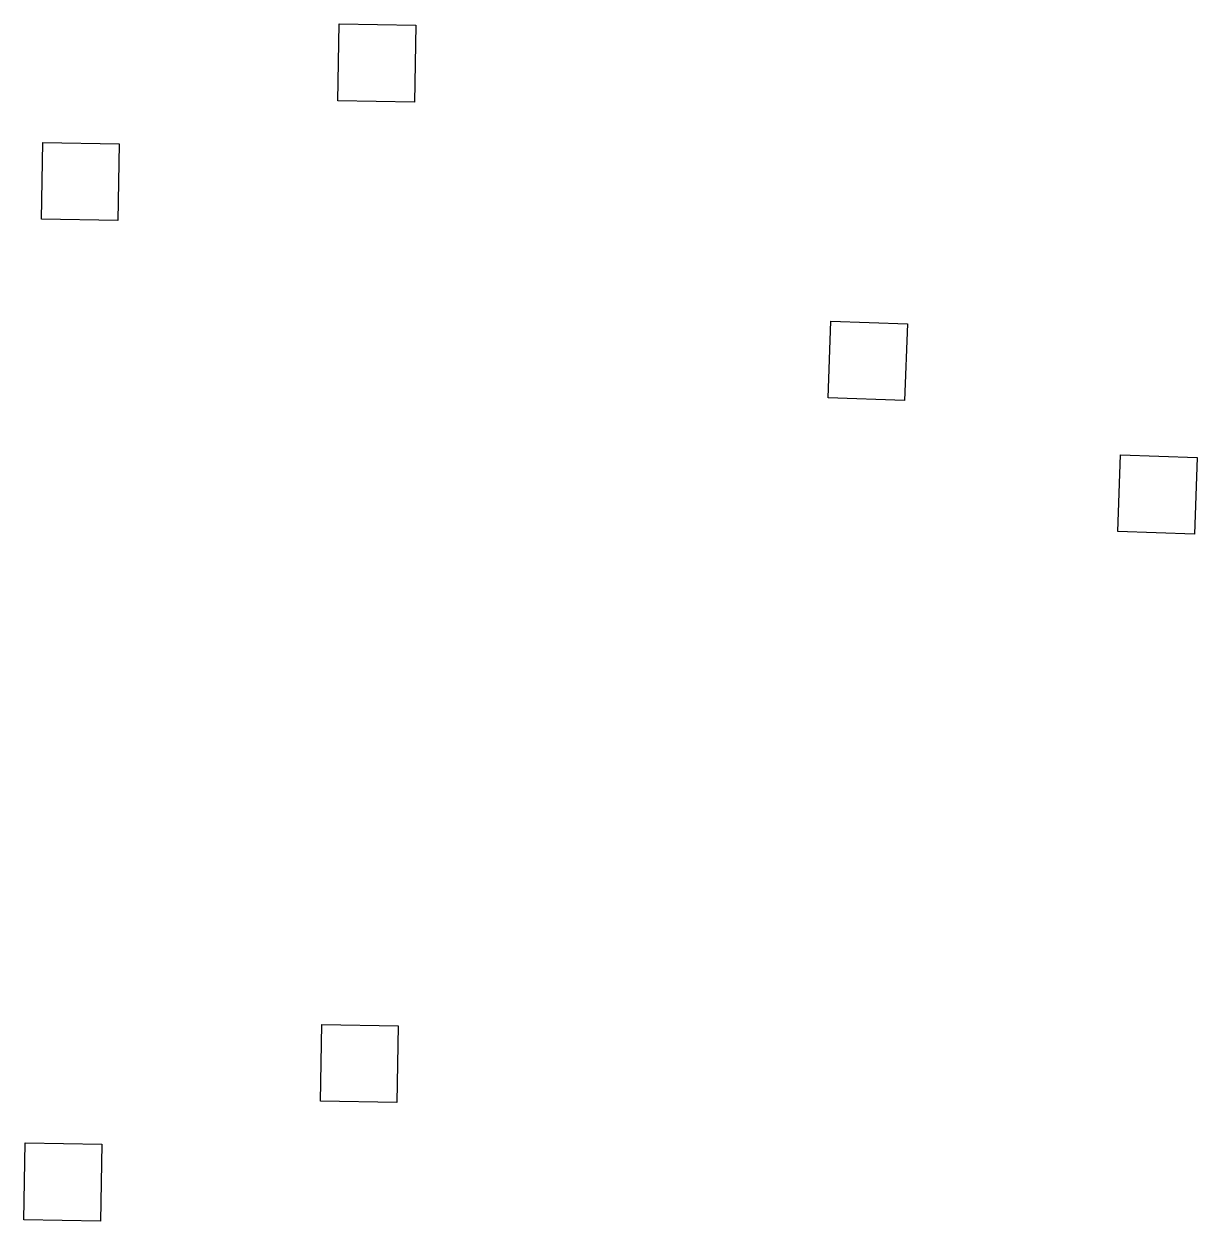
# Model space of a CAD drawing. Extents: x 6805096 to 46905100, y -25788412 to -58651.
# Drawn here: x 31480900 to 37107200, y -15457300 to -9718020 of the extents above; entities that cross this region are included whole.
import ezdxf

# ---------------------------------------------------------------- set-up
doc = ezdxf.new("R2010")
doc.units = 0

msp = doc.modelspace()

# ---------------------------------------------------------------- linework, layer by layer
at = {"layer": 'Layer 1'}
for p, q in [((32986400, -10085900), (32992800, -9718020)), ((32986400, -10085900), (32992800, -9718020)), ((32992800, -9718020), (33360200, -9724430)), ((32992800, -9718020), (33360200, -9724430)), ((33360200, -9724430), (33353800, -10092300)), ((33353800, -10092300), (32986400, -10085900)), ((33353800, -10092300), (32986400, -10085900)), ((31564600, -10653900), (31571000, -10286000)), ((31564600, -10653900), (31571000, -10286000)), ((31571000, -10286000), (31938400, -10292400)), ((31571000, -10286000), (31938400, -10292400)), ((31938400, -10292400), (31932000, -10660300)), ((31932000, -10660300), (31564600, -10653900)), ((31932000, -10660300), (31564600, -10653900)), ((35337600, -11510000), (35350500, -11142300)), ((35337600, -11510000), (35350500, -11142300)), ((35350500, -11142300), (35717700, -11155100)), ((35350500, -11142300), (35717700, -11155100)), ((35717700, -11155100), (35704800, -11522800)), ((35704800, -11522800), (35337600, -11510000)), ((35704800, -11522800), (35337600, -11510000)), ((36727200, -12151600), (36740000, -11783800)), ((36727200, -12151600), (36740000, -11783800)), ((36740000, -11783800), (37107200, -11796600)), ((36740000, -11783800), (37107200, -11796600)), ((37107200, -11796600), (37094400, -12164400)), ((37094400, -12164400), (36727200, -12151600)), ((37094400, -12164400), (36727200, -12151600)), ((32902700, -14883000), (32909100, -14515100)), ((32902700, -14883000), (32909100, -14515100)), ((32909100, -14515100), (33276500, -14521500)), ((32909100, -14515100), (33276500, -14521500)), ((33276500, -14521500), (33270000, -14889400)), ((33270000, -14889400), (32902700, -14883000)), ((33270000, -14889400), (32902700, -14883000)), ((31480900, -15450900), (31487300, -15083000)), ((31480900, -15450900), (31487300, -15083000)), ((31487300, -15083000), (31854700, -15089400)), ((31487300, -15083000), (31854700, -15089400)), ((31854700, -15089400), (31848300, -15457300)), ((31848300, -15457300), (31480900, -15450900)), ((31848300, -15457300), (31480900, -15450900))]:
    msp.add_line(p, q, dxfattribs=at)

doc.saveas('drawing.dxf')
